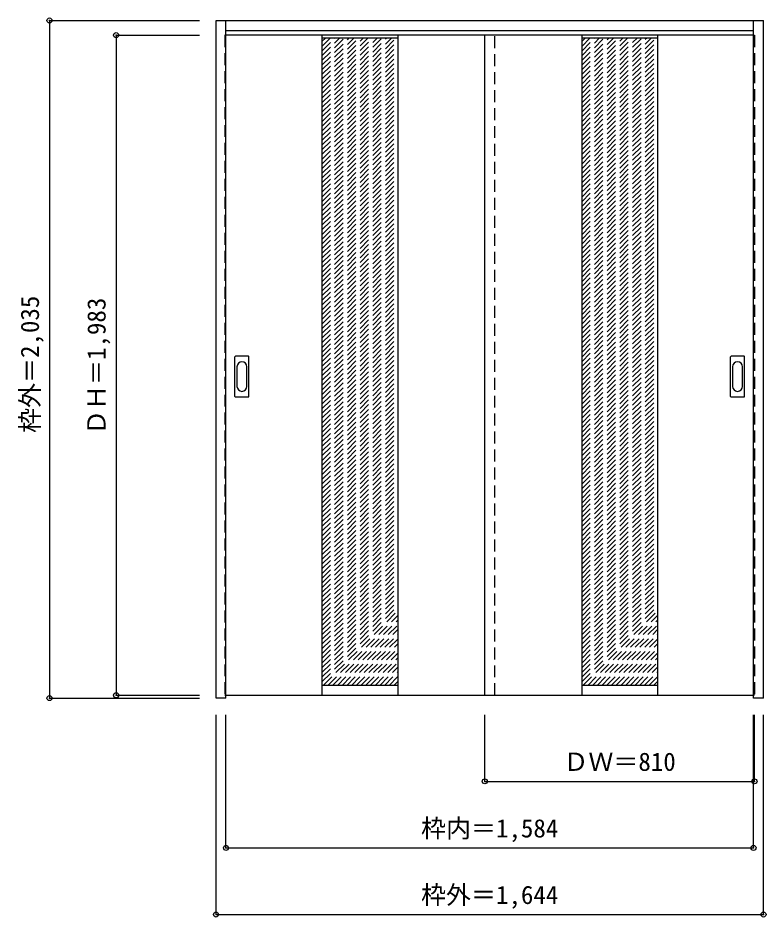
# Model space of a CAD drawing. Units: millimetres, scale not verified. Extents: x -1365 to 881, y -1562 to 1139.
import ezdxf
from ezdxf.enums import TextEntityAlignment as Align

# ---------------------------------------------------------------- set-up
doc = ezdxf.new("R2010")
doc.units = ezdxf.units.MM
doc.header["$LTSCALE"] = 30
doc.header["$PDMODE"] = 32
doc.header["$PDSIZE"] = 15
doc.linetypes.add('DASHED1', pattern=[1.8, 1.2, -0.6])
doc.layers.add('0-0', color=4, linetype='DASHED1')
doc.layers.add('0-1_寸法', color=7, linetype='Continuous')
doc.styles.add('ＭＳ ゴシック', font='')
doc.styles.get('ＭＳ ゴシック').set_extended_font_data('MS Gothic')

msp = doc.modelspace()

# ---------------------------------------------------------------- linework, layer by layer
at = {"layer": '0-0', "color": 3, "linetype": 'Continuous'}
for p, q in [((-770.74, -904.39), (-770.74, 1131.11)), ((-770.74, 1131.11), (873.26, 1131.11)), ((-740.74, -904.39), (-740.74, 1131.11)), ((843.26, -895.35), (843.26, 1131.11)), ((873.26, -904.39), (873.26, 1131.11)), ((-740.74, 1101.11), (843.26, 1101.11)), ((843.26, 1087.11), (-740.74, 1087.11)), ((-452.74, 1087.11), (-452.74, -895.89)), ((-224.74, 1087.11), (-224.74, -895.89)), ((36.26, -895.89), (36.26, 1087.11)), ((327.26, 1087.11), (327.26, -895.89)), ((555.26, 1087.11), (555.26, -895.89)), ((-713.74, 2.11), (-713.74, 121.11)), ((-673.24, 122.61), (-712.24, 122.61)), ((-671.74, 2.11), (-671.74, 121.11)), ((774.26, 2.11), (774.26, 121.11)), ((814.76, 122.61), (775.76, 122.61)), ((816.26, 2.11), (816.26, 121.11)), ((-712.24, 0.61), (-673.24, 0.61)), ((775.76, 0.61), (814.76, 0.61)), ((-740.74, -904.39), (-770.74, -904.39)), ((-740.74, -895.89), (843.26, -895.89)), ((843.26, -895.69), (843.26, -895.35))]:
    msp.add_line(p, q, dxfattribs=at)
at = {"layer": '0-0'}
for p, q in [((-743.74, 1087.11), (-743.74, -895.89)), ((-740.74, 1087.11), (-743.74, 1087.11)), ((66.26, -895.89), (66.26, 1087.11)), ((843.26, 1087.11), (846.26, 1087.11)), ((-452.74, 855.39), (-229.03, 1079.11)), ((-452.74, 869.53), (-243.17, 1079.11)), ((-452.74, 883.68), (-257.31, 1079.11)), ((-452.74, 897.82), (-271.46, 1079.11)), ((-452.74, 911.96), (-285.6, 1079.11)), ((-452.74, 926.1), (-299.74, 1079.11)), ((-452.74, 940.25), (-313.88, 1079.11)), ((-452.74, 954.39), (-328.02, 1079.11)), ((-452.74, 968.53), (-342.17, 1079.11)), ((-452.74, 982.67), (-356.31, 1079.11)), ((-452.74, 996.81), (-370.45, 1079.11)), ((-452.74, 1010.96), (-384.59, 1079.11)), ((-452.74, 1025.1), (-398.73, 1079.11)), ((-452.74, 1039.24), (-412.88, 1079.11)), ((-452.74, 1053.38), (-427.02, 1079.11)), ((-452.74, 1067.52), (-441.16, 1079.11)), ((-452.74, 841.25), (-224.74, 1069.25)), ((-452.74, 827.11), (-224.74, 1055.11)), ((327.26, 855.39), (550.97, 1079.11)), ((327.26, 869.53), (536.83, 1079.11)), ((327.26, 883.68), (522.69, 1079.11)), ((327.26, 897.82), (508.54, 1079.11)), ((327.26, 911.96), (494.4, 1079.11)), ((327.26, 926.1), (480.26, 1079.11)), ((327.26, 940.25), (466.12, 1079.11)), ((327.26, 954.39), (451.98, 1079.11)), ((327.26, 968.53), (437.83, 1079.11)), ((327.26, 982.67), (423.69, 1079.11)), ((327.26, 996.81), (409.55, 1079.11)), ((327.26, 1010.96), (395.41, 1079.11)), ((327.26, 1025.1), (381.27, 1079.11)), ((327.26, 1039.24), (367.12, 1079.11)), ((327.26, 1053.38), (352.98, 1079.11)), ((327.26, 1067.52), (338.84, 1079.11)), ((327.26, 841.25), (555.26, 1069.25)), ((327.26, 827.11), (555.26, 1055.11)), ((-452.74, 812.97), (-224.74, 1040.97)), ((-452.74, 798.82), (-224.74, 1026.82)), ((327.26, 812.97), (555.26, 1040.97)), ((327.26, 798.82), (555.26, 1026.82)), ((-452.74, 784.68), (-224.74, 1012.68)), ((327.26, 784.68), (555.26, 1012.68)), ((-452.74, 770.54), (-224.74, 998.54)), ((-452.74, 756.4), (-224.74, 984.4)), ((327.26, 770.54), (555.26, 998.54)), ((327.26, 756.4), (555.26, 984.4)), ((-452.74, 742.26), (-224.74, 970.26)), ((-452.74, 728.11), (-224.74, 956.11)), ((327.26, 742.26), (555.26, 970.26)), ((327.26, 728.11), (555.26, 956.11)), ((-452.74, 713.97), (-224.74, 941.97)), ((-452.74, 699.83), (-224.74, 927.83)), ((327.26, 713.97), (555.26, 941.97)), ((327.26, 699.83), (555.26, 927.83)), ((-452.74, 685.69), (-224.74, 913.69)), ((-452.74, 671.54), (-224.74, 899.54)), ((327.26, 685.69), (555.26, 913.69)), ((327.26, 671.54), (555.26, 899.54)), ((-452.74, 657.4), (-224.74, 885.4)), ((-452.74, 643.26), (-224.74, 871.26)), ((327.26, 657.4), (555.26, 885.4)), ((327.26, 643.26), (555.26, 871.26)), ((-452.74, 629.12), (-224.74, 857.12)), ((-452.74, 614.98), (-224.74, 842.98)), ((327.26, 629.12), (555.26, 857.12)), ((327.26, 614.98), (555.26, 842.98)), ((-452.74, 600.83), (-224.74, 828.83)), ((-452.74, 586.69), (-224.74, 814.69)), ((327.26, 600.83), (555.26, 828.83)), ((327.26, 586.69), (555.26, 814.69)), ((-452.74, 572.55), (-224.74, 800.55)), ((-452.74, 558.41), (-224.74, 786.41)), ((327.26, 572.55), (555.26, 800.55)), ((327.26, 558.41), (555.26, 786.41)), ((-452.74, 544.27), (-224.74, 772.27)), ((-452.74, 530.12), (-224.74, 758.12)), ((327.26, 544.27), (555.26, 772.27)), ((327.26, 530.12), (555.26, 758.12)), ((-452.74, 515.98), (-224.74, 743.98)), ((-452.74, 501.84), (-224.74, 729.84)), ((327.26, 515.98), (555.26, 743.98)), ((327.26, 501.84), (555.26, 729.84)), ((-452.74, 487.7), (-224.74, 715.7)), ((327.26, 487.7), (555.26, 715.7)), ((-452.74, 473.55), (-224.74, 701.55)), ((-452.74, 459.41), (-224.74, 687.41)), ((327.26, 473.55), (555.26, 701.55)), ((327.26, 459.41), (555.26, 687.41)), ((-452.74, 445.27), (-224.74, 673.27)), ((-452.74, 431.13), (-224.74, 659.13)), ((327.26, 445.27), (555.26, 673.27)), ((327.26, 431.13), (555.26, 659.13)), ((-452.74, 416.99), (-224.74, 644.99)), ((-452.74, 402.84), (-224.74, 630.84)), ((327.26, 416.99), (555.26, 644.99)), ((327.26, 402.84), (555.26, 630.84)), ((-452.74, 388.7), (-224.74, 616.7)), ((-452.74, 374.56), (-224.74, 602.56)), ((327.26, 388.7), (555.26, 616.7)), ((327.26, 374.56), (555.26, 602.56)), ((-452.74, 360.42), (-224.74, 588.42)), ((-452.74, 346.28), (-224.74, 574.28)), ((327.26, 360.42), (555.26, 588.42)), ((327.26, 346.28), (555.26, 574.28)), ((-452.74, 332.13), (-224.74, 560.13)), ((-452.74, 317.99), (-224.74, 545.99)), ((327.26, 332.13), (555.26, 560.13)), ((327.26, 317.99), (555.26, 545.99)), ((-452.74, 303.85), (-224.74, 531.85)), ((-452.74, 289.71), (-224.74, 517.71)), ((327.26, 303.85), (555.26, 531.85)), ((327.26, 289.71), (555.26, 517.71)), ((-452.74, 275.56), (-224.74, 503.56)), ((-452.74, 261.42), (-224.74, 489.42)), ((327.26, 275.56), (555.26, 503.56)), ((327.26, 261.42), (555.26, 489.42)), ((-452.74, 247.28), (-224.74, 475.28)), ((-452.74, 233.14), (-224.74, 461.14)), ((327.26, 247.28), (555.26, 475.28)), ((327.26, 233.14), (555.26, 461.14)), ((-452.74, 219), (-224.74, 447)), ((-452.74, 204.85), (-224.74, 432.85)), ((327.26, 219), (555.26, 447)), ((327.26, 204.85), (555.26, 432.85)), ((-452.74, 190.71), (-224.74, 418.71)), ((327.26, 190.71), (555.26, 418.71)), ((-452.74, 176.57), (-224.74, 404.57)), ((-452.74, 162.43), (-224.74, 390.43)), ((327.26, 176.57), (555.26, 404.57)), ((327.26, 162.43), (555.26, 390.43)), ((-452.74, 148.29), (-224.74, 376.29)), ((-452.74, 134.14), (-224.74, 362.14)), ((327.26, 148.29), (555.26, 376.29)), ((327.26, 134.14), (555.26, 362.14)), ((-452.74, 120), (-224.74, 348)), ((-452.74, 105.86), (-224.74, 333.86)), ((327.26, 120), (555.26, 348)), ((327.26, 105.86), (555.26, 333.86)), ((-452.74, 91.72), (-224.74, 319.72)), ((-452.74, 77.57), (-224.74, 305.57)), ((327.26, 91.72), (555.26, 319.72)), ((327.26, 77.57), (555.26, 305.57)), ((-452.74, 63.43), (-224.74, 291.43)), ((-452.74, 49.29), (-224.74, 277.29)), ((327.26, 63.43), (555.26, 291.43)), ((327.26, 49.29), (555.26, 277.29)), ((-452.74, 35.15), (-224.74, 263.15)), ((-452.74, 21.01), (-224.74, 249.01)), ((327.26, 35.15), (555.26, 263.15)), ((327.26, 21.01), (555.26, 249.01)), ((-452.74, 6.86), (-224.74, 234.86)), ((-452.74, -7.28), (-224.74, 220.72)), ((327.26, 6.86), (555.26, 234.86)), ((327.26, -7.28), (555.26, 220.72)), ((-452.74, -21.42), (-224.74, 206.58)), ((-452.74, -35.56), (-224.74, 192.44)), ((327.26, -21.42), (555.26, 206.58)), ((327.26, -35.56), (555.26, 192.44)), ((-452.74, -49.7), (-224.74, 178.3)), ((-452.74, -63.85), (-224.74, 164.15)), ((327.26, -49.7), (555.26, 178.3)), ((327.26, -63.85), (555.26, 164.15)), ((-452.74, -77.99), (-224.74, 150.01)), ((-452.74, -92.13), (-224.74, 135.87)), ((327.26, -77.99), (555.26, 150.01)), ((327.26, -92.13), (555.26, 135.87)), ((-452.74, -106.27), (-224.74, 121.73)), ((327.26, -106.27), (555.26, 121.73)), ((-452.74, -120.42), (-224.74, 107.58)), ((-452.74, -134.56), (-224.74, 93.44)), ((327.26, -120.42), (555.26, 107.58)), ((327.26, -134.56), (555.26, 93.44)), ((-452.74, -148.7), (-224.74, 79.3)), ((-452.74, -162.84), (-224.74, 65.16)), ((327.26, -148.7), (555.26, 79.3)), ((327.26, -162.84), (555.26, 65.16)), ((-452.74, -176.98), (-224.74, 51.02)), ((-452.74, -191.13), (-224.74, 36.87)), ((327.26, -176.98), (555.26, 51.02)), ((327.26, -191.13), (555.26, 36.87)), ((-452.74, -205.27), (-224.74, 22.73)), ((-452.74, -219.41), (-224.74, 8.59)), ((327.26, -205.27), (555.26, 22.73)), ((327.26, -219.41), (555.26, 8.59)), ((-452.74, -233.55), (-224.74, -5.55)), ((-452.74, -247.69), (-224.74, -19.69)), ((327.26, -233.55), (555.26, -5.55)), ((327.26, -247.69), (555.26, -19.69)), ((-452.74, -261.84), (-224.74, -33.84)), ((-452.74, -275.98), (-224.74, -47.98)), ((327.26, -261.84), (555.26, -33.84)), ((327.26, -275.98), (555.26, -47.98)), ((-452.74, -290.12), (-224.74, -62.12)), ((-452.74, -304.26), (-224.74, -76.26)), ((327.26, -290.12), (555.26, -62.12)), ((327.26, -304.26), (555.26, -76.26)), ((-452.74, -318.4), (-224.74, -90.4)), ((-452.74, -332.55), (-224.74, -104.55)), ((327.26, -318.4), (555.26, -90.4)), ((327.26, -332.55), (555.26, -104.55)), ((-452.74, -346.69), (-224.74, -118.69)), ((-452.74, -360.83), (-224.74, -132.83)), ((327.26, -346.69), (555.26, -118.69)), ((327.26, -360.83), (555.26, -132.83)), ((-452.74, -374.97), (-224.74, -146.97)), ((-452.74, -389.12), (-224.74, -161.12)), ((327.26, -374.97), (555.26, -146.97)), ((327.26, -389.12), (555.26, -161.12)), ((-452.74, -403.26), (-224.74, -175.26)), ((327.26, -403.26), (555.26, -175.26)), ((-452.74, -417.4), (-224.74, -189.4)), ((-452.74, -431.54), (-224.74, -203.54)), ((327.26, -417.4), (555.26, -189.4)), ((327.26, -431.54), (555.26, -203.54)), ((-452.74, -445.68), (-224.74, -217.68)), ((-452.74, -459.83), (-224.74, -231.83)), ((327.26, -445.68), (555.26, -217.68)), ((327.26, -459.83), (555.26, -231.83)), ((-452.74, -473.97), (-224.74, -245.97)), ((-452.74, -488.11), (-224.74, -260.11)), ((327.26, -473.97), (555.26, -245.97)), ((327.26, -488.11), (555.26, -260.11)), ((-452.74, -502.25), (-224.74, -274.25)), ((-452.74, -516.39), (-224.74, -288.39)), ((327.26, -502.25), (555.26, -274.25)), ((327.26, -516.39), (555.26, -288.39)), ((-452.74, -530.54), (-224.74, -302.54)), ((-452.74, -544.68), (-224.74, -316.68)), ((327.26, -530.54), (555.26, -302.54)), ((327.26, -544.68), (555.26, -316.68)), ((-452.74, -558.82), (-224.74, -330.82)), ((-452.74, -572.96), (-224.74, -344.96)), ((327.26, -558.82), (555.26, -330.82)), ((327.26, -572.96), (555.26, -344.96)), ((-452.74, -587.11), (-224.74, -359.11)), ((-452.74, -601.25), (-224.74, -373.25)), ((327.26, -587.11), (555.26, -359.11)), ((327.26, -601.25), (555.26, -373.25)), ((-452.74, -615.39), (-224.74, -387.39)), ((-452.74, -629.53), (-224.74, -401.53)), ((327.26, -615.39), (555.26, -387.39)), ((327.26, -629.53), (555.26, -401.53)), ((-452.74, -643.67), (-224.74, -415.67)), ((-452.74, -657.82), (-224.74, -429.82)), ((327.26, -643.67), (555.26, -415.67)), ((327.26, -657.82), (555.26, -429.82)), ((-452.74, -671.96), (-224.74, -443.96)), ((-452.74, -686.1), (-224.74, -458.1)), ((327.26, -671.96), (555.26, -443.96)), ((327.26, -686.1), (555.26, -458.1)), ((-452.74, -700.24), (-224.74, -472.24)), ((327.26, -700.24), (555.26, -472.24)), ((-452.74, -714.38), (-224.74, -486.38)), ((-452.74, -728.53), (-224.74, -500.53)), ((327.26, -714.38), (555.26, -486.38)), ((327.26, -728.53), (555.26, -500.53)), ((-452.74, -742.67), (-224.74, -514.67)), ((-452.74, -756.81), (-224.74, -528.81)), ((327.26, -742.67), (555.26, -514.67)), ((327.26, -756.81), (555.26, -528.81)), ((-452.74, -770.95), (-224.74, -542.95)), ((-452.74, -785.1), (-224.74, -557.1)), ((327.26, -770.95), (555.26, -542.95)), ((327.26, -785.1), (555.26, -557.1)), ((-452.74, -799.24), (-224.74, -571.24)), ((-452.74, -813.38), (-224.74, -585.38)), ((327.26, -799.24), (555.26, -571.24)), ((327.26, -813.38), (555.26, -585.38)), ((-452.74, -827.52), (-224.74, -599.52)), ((-452.74, -841.66), (-224.74, -613.66)), ((327.26, -827.52), (555.26, -599.52)), ((327.26, -841.66), (555.26, -613.66)), ((-452.74, -855.81), (-224.74, -627.81)), ((-448.8, -866), (-224.74, -641.95)), ((327.26, -855.81), (555.26, -627.81)), ((331.2, -866), (555.26, -641.95)), ((-434.65, -866), (-224.74, -656.09)), ((-420.51, -866), (-224.74, -670.23)), ((345.35, -866), (555.26, -656.09)), ((359.49, -866), (555.26, -670.23)), ((-406.37, -866), (-224.74, -684.37)), ((-392.23, -866), (-224.74, -698.52)), ((373.63, -866), (555.26, -684.37)), ((387.77, -866), (555.26, -698.52)), ((-378.09, -866), (-224.74, -712.66)), ((-363.94, -866), (-224.74, -726.8)), ((401.91, -866), (555.26, -712.66)), ((416.06, -866), (555.26, -726.8)), ((-349.8, -866), (-224.74, -740.94)), ((-335.66, -866), (-224.74, -755.09)), ((430.2, -866), (555.26, -740.94)), ((444.34, -866), (555.26, -755.09)), ((-321.52, -866), (-224.74, -769.23)), ((458.48, -866), (555.26, -769.23)), ((-307.38, -866), (-224.74, -783.37)), ((-293.23, -866), (-224.74, -797.51)), ((472.62, -866), (555.26, -783.37)), ((486.77, -866), (555.26, -797.51)), ((-279.09, -866), (-224.74, -811.65)), ((-264.95, -866), (-224.74, -825.8)), ((500.91, -866), (555.26, -811.65)), ((515.05, -866), (555.26, -825.8)), ((-250.81, -866), (-224.74, -839.94)), ((-236.67, -866), (-224.74, -854.08)), ((529.19, -866), (555.26, -839.94)), ((543.33, -866), (555.26, -854.08)), ((-743.74, -895.89), (-740.74, -895.89))]:
    msp.add_line(p, q, dxfattribs=at)
at = {"layer": '0-0', "color": 7, "linetype": 'Continuous'}
for p, q in [((-452.74, 1079.11), (-224.74, 1079.11)), ((327.26, 1079.11), (555.26, 1079.11)), ((-707.74, 91.21), (-707.74, 32.01)), ((-677.74, 32.01), (-677.74, 91.21)), ((780.26, 91.21), (780.26, 32.01)), ((810.26, 32.01), (810.26, 91.21)), ((-224.74, -866), (-452.74, -866)), ((555.26, -866), (327.26, -866))]:
    msp.add_line(p, q, dxfattribs=at)
at = {"layer": '0-0'}
msp.add_lwpolyline([(846.26, 1087.11), (846.26, -895.89), (843.26, -895.89)], dxfattribs=at)
at = {"layer": '0-0', "color": 3, "linetype": 'Continuous'}
msp.add_lwpolyline([(873.26, -904.39), (843.26, -904.39), (843.26, -895.69)], dxfattribs=at)
for centre, start, end in [((-712.24, 121.11), 90, 180), ((-673.24, 121.11), 0, 90), ((775.76, 121.11), 90, 180), ((814.76, 121.11), 0, 90), ((-712.24, 2.11), 180, 270), ((-673.24, 2.11), 270, 0), ((775.76, 2.11), 180, 270), ((814.76, 2.11), 270, 0)]:
    msp.add_arc(centre, 1.5, start, end, dxfattribs=at)
at = {"layer": '0-0', "color": 7, "linetype": 'Continuous'}
for centre, start, end in [((-692.74, 91.21), 0, 180), ((795.26, 91.21), 0, 180), ((-692.74, 32.01), 180, 0), ((795.26, 32.01), 180, 0)]:
    msp.add_arc(centre, 15, start, end, dxfattribs=at)
at = {"layer": '0-1_寸法', "color": 4}
for p, q in [((-1270.74, 1131.11), (-1270.74, -904.39)), ((-1270.74, 1131.11), (-820.74, 1131.11)), ((-1070.74, 1087.11), (-820.74, 1087.11)), ((-1070.74, 1087.11), (-1070.74, -895.89)), ((-1270.74, -904.39), (-820.74, -904.39)), ((-1070.74, -895.89), (-820.74, -895.89)), ((-770.74, -1554.39), (-770.74, -954.39)), ((-740.74, -1354.39), (-740.74, -954.39)), ((36.26, -1154.39), (36.26, -954.39)), ((846.26, -1154.39), (846.26, -954.39)), ((36.26, -1154.39), (846.26, -1154.39))]:
    msp.add_line(p, q, dxfattribs=at)
for points in [[(-770.74, -1554.39), (873.26, -1554.39), (873.26, -954.39)], [(-740.74, -1354.39), (843.26, -1354.39), (843.26, -954.39)]]:
    msp.add_lwpolyline(points, dxfattribs=at)
at = {"layer": '0-1_寸法'}
for p in [(-1270.74, 1131.11), (-1070.74, 1087.11), (-1070.74, -895.89), (-1270.74, -904.39), (36.26, -1154.39), (846.26, -1154.39), (-740.74, -1354.39), (843.26, -1354.39), (-770.74, -1554.39), (873.26, -1554.39)]:
    msp.add_point(p, dxfattribs=at)

# ---------------------------------------------------------------- texts
at = {"layer": '0-1_寸法', "style": 'ＭＳ ゴシック'}
for s, p in [('枠外＝2,035', (-1285.74, -107.64)), ('ＤＨ＝1,983', (-1085.74, -113.64))]:
    msp.add_text(s, height=54.99, rotation=90, dxfattribs=at).set_placement(p, align=Align.BOTTOM_LEFT)
for s, p in [('ＤＷ＝810', (272.51, -1139.39)), ('枠内＝1,584', (-154.99, -1339.39)), ('枠外＝1,644', (-154.99, -1539.39))]:
    msp.add_text(s, height=54.99, dxfattribs=at).set_placement(p, align=Align.BOTTOM_LEFT)

doc.saveas('drawing.dxf')
